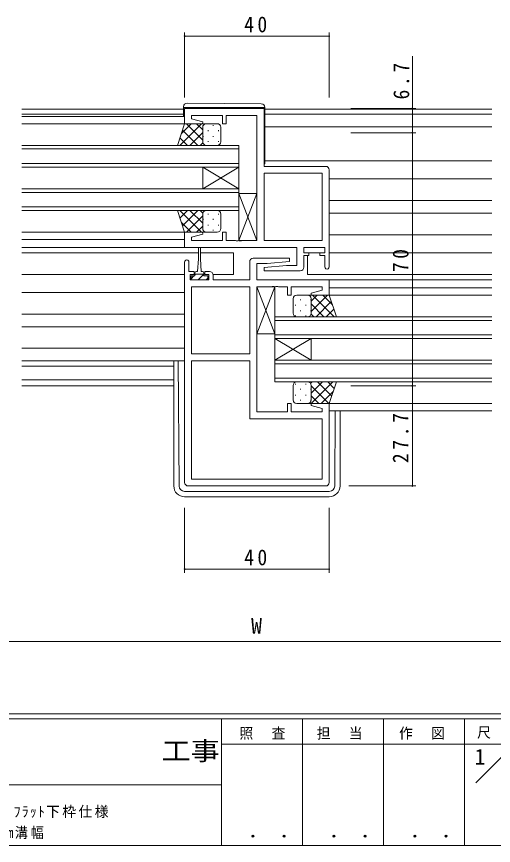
# Model space of a CAD drawing. Units: millimetres on the paper. Extents: x -420 to 373, y -297 to 267.
# Drawn here: x 40.8 to 172.7, y -297 to -67.8 of the extents above; entities that cross this region are included whole.
import ezdxf
from ezdxf.enums import TextEntityAlignment as Align

# ---------------------------------------------------------------- set-up
doc = ezdxf.new("R2010")
doc.units = ezdxf.units.MM
for name, color, linetype, lineweight in [('0-1_YKK_ZWAK', 7, 'Continuous', 9), ('0-3_YKK_11', 7, 'Continuous', 9), ('0-4_YKK_12', 2, 'Continuous', 9), ('0-5_YKK_13', 4, 'Continuous', 9), ('0-6_YKK_D', 6, 'Continuous', 9)]:
    doc.layers.add(name, color=color, linetype=linetype, lineweight=lineweight)
doc.layers.add('0-2_USER1', color=3, linetype='Continuous')
doc.styles.add('ＭＳ ゴシック', font='')
doc.styles.get('ＭＳ ゴシック').set_extended_font_data('MS Gothic')

msp = doc.modelspace()

# ---------------------------------------------------------------- linework, layer by layer
at = {"layer": '0-1_YKK_ZWAK'}
for p, q in [((352.3, -260.575), (-417.7, -260.575)), ((314.5, -261.975), (-417.7, -261.975)), ((97.5, -261.975), (97.5, -296.975)), ((119.9, -261.975), (119.9, -296.975)), ((142.3, -261.975), (142.3, -296.975)), ((164.7, -261.975), (164.7, -296.975)), ((165.684, -268.975), (97.5, -268.975)), ((165.684, -268.975), (185.7, -268.975)), ((167.87, -279.712), (177.564, -270.018)), ((-31.3, -280.175), (97.5, -280.175)), ((-417.7, -296.975), (314.5, -296.975))]:
    msp.add_line(p, q, dxfattribs=at)
at = {"layer": '0-3_YKK_11'}
for p, q in [((87.3, -93.178), (87.3, -97.378)), ((109.3, -93.178), (87.3, -93.178)), ((109.3, -109.178), (109.3, -93.178)), ((89.23, -95.108), (97.8, -95.108)), ((89.23, -96.025), (89.23, -95.108)), ((92.329, -96.855), (89.23, -96.025)), ((97.8, -95.108), (97.8, -97.378)), ((98.8, -95.108), (107.3, -95.108)), ((98.8, -97.378), (98.8, -95.108)), ((107.3, -95.108), (107.3, -129.648)), ((87.3, -97.378), (92.26, -97.378)), ((92.26, -97.378), (92.329, -96.855)), ((97.8, -97.378), (98.8, -97.378)), ((126.3, -109.178), (109.3, -109.178)), ((109.3, -111.108), (109.3, -129.648)), ((125.37, -111.108), (109.3, -111.108)), ((109.3, -111.108), (109.3, -129.648)), ((125.37, -129.648), (125.37, -111.108)), ((127.3, -136.978), (127.3, -110.178)), ((87.3, -127.378), (87.3, -131.578)), ((92.26, -127.378), (87.3, -127.378)), ((89.23, -128.731), (92.329, -127.9)), ((92.329, -127.9), (92.26, -127.378)), ((97.8, -127.378), (97.8, -129.648)), ((98.8, -127.378), (97.8, -127.378)), ((98.8, -129.648), (98.8, -127.378)), ((89.23, -129.648), (89.23, -128.731)), ((97.8, -129.648), (89.23, -129.648)), ((101.342, -129.648), (98.8, -129.648)), ((101.525, -129.768), (101.342, -129.648)), ((102.075, -129.768), (101.525, -129.768)), ((102.258, -129.648), (102.075, -129.768)), ((102.342, -129.648), (102.258, -129.648)), ((102.525, -129.768), (102.342, -129.648)), ((103.075, -129.768), (102.525, -129.768)), ((103.258, -129.648), (103.075, -129.768)), ((107.3, -129.648), (103.258, -129.648)), ((109.3, -129.648), (125.37, -129.648)), ((87.3, -131.578), (118.37, -131.578)), ((118.37, -131.578), (118.37, -136.578)), ((120.3, -131.578), (126.1, -131.578)), ((120.3, -133.078), (120.3, -131.578)), ((126.1, -131.578), (126.1, -133.078)), ((116.278, -134.578), (106.3, -134.578)), ((116.32, -135.534), (116.278, -134.578)), ((121.7, -133.078), (120.3, -133.078)), ((120.3, -133.878), (121.7, -133.878)), ((120.3, -137.078), (120.3, -133.878)), ((121.7, -133.878), (121.7, -133.078)), ((124.7, -133.078), (124.7, -133.878)), ((126.1, -133.078), (124.7, -133.078)), ((124.7, -133.878), (126.1, -133.878)), ((126.1, -133.878), (126.1, -136.978)), ((87.3, -135.678), (87.3, -196.578)), ((88.5, -138.278), (88.5, -135.678)), ((105.3, -135.578), (105.3, -140.578)), ((107.23, -136.078), (110.107, -136.078)), ((107.23, -140.578), (107.23, -136.078)), ((115.493, -136.578), (109.28, -137.121)), ((109.28, -137.121), (109.322, -138.078)), ((110.107, -136.078), (116.32, -135.534)), ((118.37, -136.578), (115.493, -136.578)), ((89.9, -138.278), (88.5, -138.278)), ((88.8, -139.078), (89.9, -139.078)), ((88.8, -140.578), (88.8, -139.078)), ((89.9, -139.078), (89.9, -138.278)), ((92.9, -138.278), (92.9, -139.078)), ((94.2, -138.278), (92.9, -138.278)), ((92.9, -139.078), (94, -139.078)), ((94, -139.078), (94, -140.578)), ((95.2, -140.578), (95.2, -139.278)), ((109.322, -138.078), (119.3, -138.078)), ((94, -140.578), (88.8, -140.578)), ((105.3, -140.578), (95.2, -140.578)), ((127.3, -140.578), (107.23, -140.578)), ((127.3, -144.778), (127.3, -140.578)), ((89.23, -142.508), (89.23, -161.048)), ((105.3, -142.508), (89.23, -142.508)), ((89.23, -142.508), (89.23, -161.048)), ((105.3, -161.048), (105.3, -142.508)), ((107.3, -142.508), (111.342, -142.508)), ((107.3, -177.048), (107.3, -142.508)), ((111.342, -142.508), (111.525, -142.388)), ((111.525, -142.388), (112.075, -142.388)), ((112.075, -142.388), (112.258, -142.508)), ((112.258, -142.508), (112.342, -142.508)), ((112.342, -142.508), (112.525, -142.388)), ((112.525, -142.388), (113.075, -142.388)), ((113.075, -142.388), (113.258, -142.508)), ((113.258, -142.508), (115.8, -142.508)), ((115.8, -142.508), (115.8, -144.778)), ((116.8, -142.508), (125.37, -142.508)), ((116.8, -144.778), (116.8, -142.508)), ((125.37, -143.425), (122.271, -144.255)), ((122.271, -144.255), (122.34, -144.778)), ((125.37, -142.508), (125.37, -143.425)), ((115.8, -144.778), (116.8, -144.778)), ((122.34, -144.778), (127.3, -144.778)), ((89.23, -161.048), (105.3, -161.048)), ((89.23, -162.978), (89.23, -195.648)), ((105.3, -162.978), (89.23, -162.978)), ((105.3, -178.978), (105.3, -162.978)), ((115.8, -174.778), (115.8, -177.048)), ((116.8, -174.778), (115.8, -174.778)), ((116.8, -177.048), (116.8, -174.778)), ((122.34, -174.778), (122.271, -175.3)), ((122.271, -175.3), (125.37, -176.131)), ((127.3, -174.778), (122.34, -174.778)), ((125.37, -176.131), (125.37, -177.048)), ((127.3, -196.578), (127.3, -174.778)), ((115.8, -177.048), (107.3, -177.048)), ((125.37, -177.048), (116.8, -177.048)), ((125.37, -178.978), (105.3, -178.978)), ((125.37, -195.648), (125.37, -178.978)), ((89.23, -195.648), (125.37, -195.648)), ((89.23, -195.648), (125.37, -195.648)), ((88.3, -197.578), (126.3, -197.578))]:
    msp.add_line(p, q, dxfattribs=at)
for centre, radius, start, end in [((126.3, -110.178), 1, 0, 89.99998), ((87.9, -135.678), 0.6, 359.99998, 180), ((106.3, -135.578), 1, 90, 179.99998), ((119.3, -137.078), 1, 270, 359.99998), ((126.7, -136.978), 0.6, 179.99998, 0), ((94.2, -139.278), 1, 0, 89.99998), ((88.3, -196.578), 1, 180, 269.99998), ((126.3, -196.578), 1, 270, 359.99998)]:
    msp.add_arc(centre, radius, start, end, dxfattribs=at)
at = {"layer": '0-4_YKK_12'}
for p, q in [((42.3, -93.378), (87, -93.378)), ((109.5, -93.378), (172.3, -93.378)), ((87, -94.778), (42.3, -94.778)), ((42.3, -95.377), (87.3, -95.378)), ((172.3, -94.778), (109.5, -94.778)), ((42.3, -97.378), (87.3, -97.378)), ((109.5, -98.278), (172.3, -98.278)), ((42.3, -103.378), (102.3, -103.378)), ((102.3, -104.378), (42.3, -104.378)), ((102.3, -103.378), (102.3, -109.378)), ((109.5, -107.678), (172.3, -107.678)), ((42.3, -108.378), (102.3, -108.378)), ((102.3, -109.378), (42.3, -109.378)), ((102.3, -115.378), (92.3, -109.378)), ((102.3, -109.378), (92.3, -115.378)), ((92.3, -109.378), (92.3, -115.378)), ((102.3, -109.378), (102.3, -115.378)), ((127.3, -112.678), (172.3, -112.678)), ((42.3, -115.378), (102.3, -115.378)), ((102.3, -116.378), (42.3, -116.378)), ((102.3, -115.378), (102.3, -121.378)), ((127.3, -118.631), (172.3, -118.631)), ((42.3, -120.378), (102.3, -120.378)), ((102.3, -121.378), (42.3, -121.378)), ((127.3, -122.124), (172.3, -122.124)), ((42.3, -127.377), (87.8, -127.378)), ((127.3, -128.078), (172.3, -128.078)), ((42.3, -129.377), (87.3, -129.377)), ((42.3, -131.578), (87.8, -131.578)), ((42.3, -131.578), (61.801, -131.578)), ((87.8, -131.578), (73.3, -131.578)), ((42.3, -133.078), (91.15, -133.078)), ((91.65, -133.078), (100.8, -133.078)), ((100.8, -133.078), (100.8, -139.078)), ((121.3, -133.078), (126.1, -133.078)), ((121.3, -133.878), (121.3, -139.078)), ((127.3, -133.078), (172.3, -133.078)), ((42.3, -139.078), (87.3, -139.078)), ((95.18, -139.078), (100.8, -139.078)), ((121.3, -139.078), (172.3, -139.078)), ((126.7, -140.578), (126.8, -140.578)), ((126.8, -140.578), (172.3, -140.578)), ((42.3, -144.078), (87.3, -144.078)), ((127.3, -142.778), (172.3, -142.778)), ((127.055, -144.778), (172.3, -144.778)), ((42.3, -150.031), (87.3, -150.031)), ((112.3, -156.778), (112.3, -150.778)), ((112.3, -150.778), (172.3, -150.778)), ((42.3, -153.524), (87.3, -153.524)), ((172.3, -151.778), (112.3, -151.778)), ((112.3, -155.778), (172.3, -155.778)), ((112.3, -162.778), (122.3, -156.778)), ((112.3, -156.778), (122.3, -162.778)), ((112.3, -156.778), (112.3, -162.778)), ((172.3, -156.778), (112.3, -156.778)), ((122.3, -156.778), (122.3, -162.778)), ((42.3, -159.478), (87.3, -159.478)), ((42.3, -164.478), (84.3, -164.478)), ((112.3, -168.778), (112.3, -162.778)), ((112.3, -162.778), (172.3, -162.778)), ((172.3, -163.778), (112.3, -163.778)), ((84.3, -168.248), (42.3, -168.248)), ((112.3, -167.778), (172.3, -167.778)), ((172.3, -168.778), (112.3, -168.778)), ((42.3, -169.878), (84.3, -169.878)), ((126.8, -174.778), (172.3, -174.778)), ((127.3, -176.778), (172.3, -176.778))]:
    msp.add_line(p, q, dxfattribs=at)
at = {"layer": '0-5_YKK_13'}
for p, q in [((87, -93.178), (87, -92.878)), ((87, -93.178), (87, -95.378)), ((88.009, -91.69), (108.509, -91.869)), ((109.5, -92.878), (109.004, -92.878)), ((109.5, -92.869), (109.5, -92.878)), ((109.5, -92.878), (109.5, -93.178)), ((109.5, -108.178), (109.5, -93.178)), ((85.3, -103.378), (87.3, -97.378)), ((91.932, -97.378), (85.932, -103.378)), ((89.103, -97.378), (86.398, -100.083)), ((87.3, -97.378), (93.3, -97.378)), ((92.3, -101.898), (87.78, -97.378)), ((92.3, -99.07), (90.608, -97.378)), ((92.3, -98.378), (92.3, -102.378)), ((92.3, -98.378), (92.3, -102.378)), ((92.39, -97.963), (92.39, -97.998)), ((96.3, -97.378), (93.3, -97.378)), ((95.22, -97.798), (95.22, -97.998)), ((97.3, -102.378), (97.3, -98.378)), ((90.951, -103.378), (86.713, -99.139)), ((92.3, -99.838), (88.76, -103.378)), ((92.39, -100.828), (92.39, -101.028)), ((93.805, -99.213), (93.805, -99.413)), ((95.22, -100.828), (95.22, -101.028)), ((96.635, -99.213), (96.635, -99.413)), ((88.123, -103.378), (86.006, -101.261)), ((92.333, -102.633), (91.589, -103.378)), ((93.805, -102.243), (93.805, -102.443)), ((96.635, -102.243), (96.635, -102.443)), ((93.3, -103.378), (85.3, -103.378)), ((93.3, -103.378), (96.3, -103.378)), ((102.3, -116.648), (107.3, -129.648)), ((102.3, -129.648), (107.3, -116.648)), ((102.3, -116.648), (102.3, -129.648)), ((107.3, -116.648), (102.3, -116.648)), ((107.3, -129.648), (107.3, -116.648)), ((85.3, -121.378), (87.3, -127.378)), ((93.3, -121.378), (85.3, -121.378)), ((91.932, -127.378), (85.932, -121.378)), ((88.123, -121.378), (86.006, -123.495)), ((90.951, -121.378), (86.713, -125.616)), ((92.3, -124.918), (88.76, -121.378)), ((92.333, -122.122), (91.589, -121.378)), ((93.3, -121.378), (96.3, -121.378)), ((92.3, -122.858), (87.78, -127.378)), ((92.3, -126.378), (92.3, -122.378)), ((92.3, -126.378), (92.3, -122.378)), ((92.39, -123.928), (92.39, -123.728)), ((93.805, -122.513), (93.805, -122.313)), ((95.22, -123.928), (95.22, -123.728)), ((96.635, -122.513), (96.635, -122.313)), ((97.3, -122.378), (97.3, -126.378)), ((89.103, -127.378), (86.398, -124.673)), ((92.3, -125.686), (90.608, -127.378)), ((93.805, -125.543), (93.805, -125.343)), ((96.635, -125.543), (96.635, -125.343)), ((87.3, -127.378), (93.3, -127.378)), ((92.39, -126.792), (92.39, -126.758)), ((96.3, -127.378), (93.3, -127.378)), ((95.22, -126.958), (95.22, -126.758)), ((102.3, -129.648), (107.3, -129.648)), ((91.15, -131.828), (91.15, -134.778)), ((91.65, -134.778), (91.65, -131.828)), ((91.15, -134.778), (90.9, -138.278)), ((91.65, -134.778), (91.9, -138.278)), ((89.1, -139.478), (89.1, -140.578)), ((90.15, -139.478), (89.1, -139.478)), ((89.876, -139.478), (89.1, -140.254)), ((90.15, -139.478), (90.15, -138.678)), ((92.65, -138.978), (90.15, -138.978)), ((90.376, -138.978), (90.15, -139.204)), ((90.55, -138.278), (90.9, -138.278)), ((92.621, -138.978), (91.4, -140.199)), ((91.9, -138.278), (92.25, -138.278)), ((92.65, -138.678), (92.65, -139.478)), ((93.7, -139.478), (92.65, -139.478)), ((93.7, -140.578), (93.7, -139.478)), ((89.1, -140.578), (93.7, -140.578)), ((91.4, -140.199), (91.021, -140.578)), ((93.7, -140.144), (93.266, -140.578)), ((107.3, -142.508), (112.3, -155.508)), ((107.3, -155.508), (112.3, -142.508)), ((107.3, -142.508), (107.3, -155.508)), ((112.3, -142.508), (107.3, -142.508)), ((112.3, -155.508), (112.3, -142.508)), ((117.3, -149.778), (117.3, -145.778)), ((118.3, -144.778), (121.3, -144.778)), ((119.38, -146.028), (119.38, -146.228)), ((127.3, -144.778), (121.3, -144.778)), ((122.21, -146.028), (122.21, -146.228)), ((122.3, -149.298), (126.82, -144.778)), ((122.3, -146.47), (123.992, -144.778)), ((122.3, -145.778), (122.3, -149.778)), ((122.3, -145.778), (122.3, -149.778)), ((122.668, -144.778), (128.668, -150.778)), ((123.649, -150.778), (127.887, -146.539)), ((125.497, -144.778), (128.202, -147.483)), ((129.3, -150.778), (127.3, -144.778)), ((117.965, -147.443), (117.965, -147.643)), ((120.795, -147.443), (120.795, -147.643)), ((122.3, -147.238), (125.84, -150.778)), ((126.477, -150.778), (128.594, -148.661)), ((117.965, -150.473), (117.965, -150.673)), ((121.3, -150.778), (118.3, -150.778)), ((119.38, -149.058), (119.38, -149.258)), ((120.795, -150.473), (120.795, -150.673)), ((121.3, -150.778), (129.3, -150.778)), ((122.21, -149.058), (122.21, -149.258)), ((122.267, -150.033), (123.011, -150.778)), ((107.3, -155.508), (112.3, -155.508)), ((42.3, -162.978), (87.3, -162.978)), ((84.301, -162.978), (84.301, -197.575)), ((85.789, -197.587), (85.516, -162.978)), ((87.3, -162.978), (87, -162.978)), ((117.965, -169.513), (117.965, -169.313)), ((121.3, -168.778), (118.3, -168.778)), ((120.795, -169.513), (120.795, -169.313)), ((121.3, -168.778), (129.3, -168.778)), ((122.145, -169.244), (122.611, -168.778)), ((122.268, -174.778), (128.268, -168.778)), ((122.3, -171.918), (125.44, -168.778)), ((124.049, -168.778), (127.987, -172.716)), ((126.877, -168.778), (128.694, -170.595)), ((129.3, -168.778), (127.3, -174.778)), ((117.3, -169.778), (117.3, -173.778)), ((119.38, -170.928), (119.38, -170.728)), ((122.21, -170.928), (122.21, -170.728)), ((122.3, -173.778), (122.3, -169.778)), ((122.3, -173.778), (122.3, -169.778)), ((122.3, -169.858), (127.22, -174.778)), ((125.097, -174.778), (128.402, -171.473)), ((117.965, -172.543), (117.965, -172.343)), ((119.38, -173.958), (119.38, -173.758)), ((120.795, -172.543), (120.795, -172.343)), ((122.21, -173.958), (122.21, -173.758)), ((122.3, -172.686), (124.392, -174.778)), ((118.3, -174.778), (121.3, -174.778)), ((127.3, -174.778), (121.3, -174.778)), ((121.535, -174.75), (121.563, -174.778)), ((128.812, -197.587), (128.977, -176.778)), ((130.301, -176.778), (130.301, -197.575)), ((87.289, -199.075), (127.312, -199.075)), ((87.301, -200.575), (127.301, -200.575))]:
    msp.add_line(p, q, dxfattribs=at)
msp.add_lwpolyline([(109.004, -92.878), (87.504, -92.878), (87, -92.878), (87, -92.69)], dxfattribs=at)
for centre, radius, start, end in [((88, -92.69), 1, 89.49998, 180), ((108.5, -92.869), 1, 0, 89.49998), ((93.3, -98.378), 1, 90.00009, 180.00009), ((93.3, -98.378), 1, 90.00009, 180.00009), ((96.3, -98.378), 1, 0.00009, 90.00009), ((93.3, -102.378), 1, 180.00009, 270.00009), ((93.3, -102.378), 1, 180.00009, 270.00009), ((96.3, -102.378), 1, 270.00009, 0.00009), ((109, -108.178), 0.5, 306.86983, 0), ((93.3, -122.378), 1, 89.99989, 179.99989), ((93.3, -122.378), 1, 89.99989, 179.99989), ((96.3, -122.378), 1, 359.99989, 89.99989), ((93.3, -126.378), 1, 179.99989, 269.99989), ((93.3, -126.378), 1, 179.99989, 269.99989), ((96.3, -126.378), 1, 269.99989, 359.99989), ((91.4, -131.828), 0.25, 0, 180), ((90.55, -138.678), 0.4, 90, 180), ((92.25, -138.678), 0.4, 0, 90), ((118.3, -145.778), 1, 89.99989, 179.99989), ((121.3, -145.778), 1, 359.99989, 89.99989), ((121.3, -145.778), 1, 359.99989, 89.99989), ((118.3, -149.778), 1, 179.99989, 269.99989), ((121.3, -149.778), 1, 269.99989, 359.99989), ((121.3, -149.778), 1, 269.99989, 359.99989), ((118.3, -169.778), 1, 90.00009, 180.00009), ((121.3, -169.778), 1, 0.00009, 90.00009), ((121.3, -169.778), 1, 0.00009, 90.00009), ((118.3, -173.778), 1, 180.00009, 270.00009), ((121.3, -173.778), 1, 270.00009, 0.00009), ((121.3, -173.778), 1, 270.00009, 0.00009), ((87.301, -197.575), 3, 180, 270), ((87.289, -197.575), 1.5, 180.45232, 270), ((127.301, -197.575), 3, 270, 0), ((127.312, -197.575), 1.5, 270, 359.54767)]:
    msp.add_arc(centre, radius, start, end, dxfattribs=at)
at = {"layer": '0-6_YKK_D'}
for p, q in [((87.3, -90.178), (87.3, -72.178)), ((87.3, -73.178), (127.3, -73.178)), ((127.3, -90.178), (127.3, -72.178)), ((150.301, -93.178), (150.301, -78.678)), ((133.301, -93.178), (151.301, -93.178)), ((150.301, -99.878), (150.301, -93.178)), ((133.301, -99.878), (151.301, -99.878)), ((133.301, -99.878), (151.301, -99.878)), ((150.301, -99.878), (150.301, -169.878)), ((133.301, -169.878), (151.301, -169.878)), ((150.301, -169.878), (150.301, -197.578)), ((132.7, -197.578), (151.301, -197.578)), ((87.3, -203.575), (87.3, -221.575)), ((127.3, -203.575), (127.3, -221.575)), ((87.3, -220.575), (127.3, -220.575)), ((-55.7, -240.575), (270.3, -240.575))]:
    msp.add_line(p, q, dxfattribs=at)
for centre, start, end in [((87.3, -73.178), 0, 180), ((87.3, -73.178), 180, 0), ((127.3, -73.178), 0, 180), ((127.3, -73.178), 180, 0), ((150.301, -93.178), 90, 270), ((150.301, -93.178), 270, 90), ((150.301, -99.878), 90, 270), ((150.301, -99.878), 90, 270), ((150.301, -99.878), 270, 90), ((150.301, -99.878), 270, 90), ((150.301, -169.878), 90, 270), ((150.301, -169.878), 90, 270), ((150.301, -169.878), 270, 90), ((150.301, -169.878), 270, 90), ((150.301, -197.578), 90, 270), ((150.301, -197.578), 270, 90), ((87.3, -220.575), 0, 180), ((87.3, -220.575), 180, 0), ((127.3, -220.575), 0, 180), ((127.3, -220.575), 180, 0)]:
    msp.add_arc(centre, 0.106, start, end, dxfattribs=at)

# ---------------------------------------------------------------- texts
at = {"layer": '0-1_YKK_ZWAK', "color": 2, "style": 'ＭＳ ゴシック', "width": 1.15}
msp.add_text('工事', height=5.132, dxfattribs=at).set_placement((80.931, -274.932), align=Align.BOTTOM_LEFT)
at = {"layer": '0-1_YKK_ZWAK', "color": 3, "style": 'ＭＳ ゴシック', "width": 1.15}
for p in [(101.955, -295.921), (124.355, -295.921), (146.755, -295.921)]:
    msp.add_text(' ． ．', height=3.666, dxfattribs=at).set_placement(p, align=Align.BOTTOM_LEFT)
at = {"layer": '0-1_YKK_ZWAK', "char_height": 2.933, "attachment_point": 7, "style": 'ＭＳ ゴシック'}
for s, insert in [('\\T1.17;\\W0.95;照\\~\\~査', (102.489, -267.756)), ('\\T1.17;\\W0.95;担\\~\\~当', (123.855, -267.756)), ('\\T1.17;\\W0.95;作\\~\\~図', (146.62, -267.737)), ('\\T1.17;\\W0.95;尺\\~\\~度', (168.212, -267.512))]:
    msp.add_mtext(s, dxfattribs=dict(at, insert=insert))
at = {"layer": '0-2_USER1', "style": 'ＭＳ ゴシック'}
msp.add_text('1', height=4.399, dxfattribs=at).set_placement((167.5, -275.975), align=Align.BOTTOM_LEFT)
at = {"layer": '0-2_USER1', "color": 7, "char_height": 2.933, "attachment_point": 7, "style": 'ＭＳ ゴシック'}
for s, insert in [('\\T1.18;\\W0.95;EXIMA\\~31\\~引違い窓【2枚建】ﾌﾗｯﾄ下枠仕様', (-18.243, -289.424)), ('\\T1.22;\\W0.9;T-1仕様\\~RC枠\\~Cﾀｲﾌﾟ/30mm溝幅', (-10.103, -295.6))]:
    msp.add_mtext(s, dxfattribs=dict(at, insert=insert))
at = {"layer": '0-6_YKK_D', "color": 3, "style": 'ＭＳ ゴシック'}
msp.add_text('W', height=4.399, dxfattribs=at).set_placement((105.7, -239.775), align=Align.BOTTOM_LEFT)
at = {"layer": '0-6_YKK_D', "color": 3, "char_height": 4.399, "attachment_point": 7, "style": 'ＭＳ ゴシック'}
for insert in [(103.78, -72.178), (103.78, -219.575)]:
    msp.add_mtext('\\T1.36;\\W0.9;40', dxfattribs=dict(at, insert=insert))
at = {"layer": '0-6_YKK_D', "color": 3, "char_height": 4.399, "attachment_point": 7, "rotation": 90, "style": 'ＭＳ ゴシック'}
for s, insert in [('\\T1.38;\\W0.9;6.7', (149.501, -90.678)), ('\\T1.36;\\W0.9;70', (149.301, -138.398)), ('\\T1.38;\\W0.9;27.7', (149.301, -191.248))]:
    msp.add_mtext(s, dxfattribs=dict(at, insert=insert))

doc.saveas('drawing.dxf')
